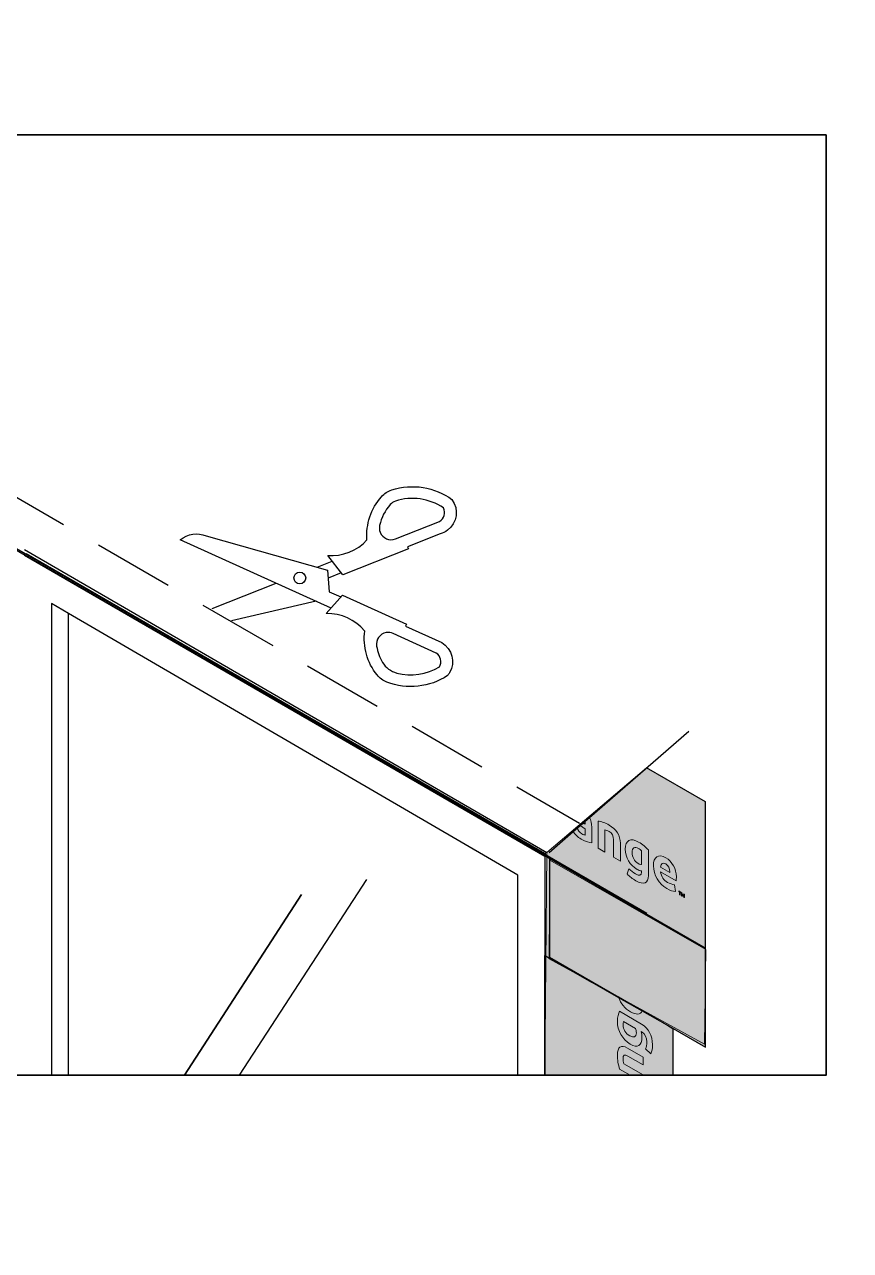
# Model space of a CAD drawing. Header units: inches. Extents: x -20.7 to 76.3, y -55.2 to 19.1.
# Drawn here: x 42.057 to 44.62, y -40.193 to -36.388 of the extents above; entities that cross this region are included whole.
import ezdxf

# ---------------------------------------------------------------- set-up
doc = ezdxf.new("R2010")
doc.units = ezdxf.units.IN
doc.header["$MEASUREMENT"] = 0
for name, pattern in [('AI-Linetype-76', [0.375113, 0.250075, -0.125038]), ('AI-Linetype-77', [0.375113, 0.250075, -0.125038]), ('AI-Linetype-78', [0.375113, 0.250075, -0.125038]), ('AI-Linetype-79', [0.375113, 0.250075, -0.125038]), ('AI-Linetype-9', [1.199738, 0.599869, -0.119974, 0.119974, -0.119974, 0.119974, -0.119974])]:
    doc.linetypes.add(name, pattern=pattern)
doc.layers.get('0').update_dxf_attribs({"lineweight": 0})
for name, color, linetype, lineweight in [('.ATI-HATCH', 7, 'Continuous', 0), ('G-ANNO-TTLB', 7, 'Continuous', 0), ('TYVEK', 7, 'Continuous', 0), ('wall scratch', 7, 'Continuous', 0)]:
    doc.layers.add(name, color=color, linetype=linetype, lineweight=lineweight)

# ---------------------------------------------------------------- blocks, each defined once
blk = doc.blocks.new('Block_400')
at = {"layer": 'TYVEK', "true_color": 0x18467f, "transparency": 33554687}
h = blk.add_hatch(color=156, dxfattribs=at)
h.dxf.hatch_style = 2
edge = h.paths.add_edge_path()
edge.add_spline(control_points=[(43.9001, -39.4062), (43.9003, -39.4069), (43.9006, -39.4075), (43.9007, -39.4079), (43.9069, -39.426), (43.9204, -39.4429), (43.9378, -39.4528), (43.9553, -39.4629), (43.9681, -39.4612), (43.9742, -39.4497), (43.9743, -39.4496), (43.9746, -39.4493), (43.9746, -39.4492), (43.9746, -39.4492), (43.9001, -39.4062), (43.9001, -39.4062)], knot_values=[0, 0, 0, 0, 1, 1, 1, 2, 2, 2, 3, 3, 3, 4, 4, 4, 5, 5, 5, 5], degree=3, periodic=0)
h = blk.add_hatch(color=156, dxfattribs=at)
h.dxf.hatch_style = 2
edge = h.paths.add_edge_path()
edge.add_spline(control_points=[(43.935, -39.5271), (43.9225, -39.5199), (43.9143, -39.5068), (43.9143, -39.4926), (43.9143, -39.4886), (43.9151, -39.4851), (43.916, -39.4825), (43.916, -39.4825), (43.9531, -39.5039), (43.9531, -39.5039), (43.9547, -39.5083), (43.9557, -39.5131), (43.9557, -39.5179), (43.9557, -39.5314), (43.9476, -39.5344), (43.935, -39.5271)], knot_values=[0, 0, 0, 0, 1, 1, 1, 2, 2, 2, 3, 3, 3, 4, 4, 4, 5, 5, 5, 5], degree=3, periodic=0)
edge = h.paths.add_edge_path()
edge.add_spline(control_points=[(43.9718, -39.4907), (43.9718, -39.4907), (43.9031, -39.4508), (43.9031, -39.4508), (43.9, -39.4571), (43.8968, -39.4686), (43.8968, -39.4825), (43.8968, -39.5107), (43.9122, -39.5385), (43.9369, -39.5528), (43.9599, -39.5663), (43.9732, -39.5578), (43.9732, -39.5319), (43.9732, -39.5265), (43.9722, -39.5204), (43.9704, -39.5137), (43.9704, -39.5137), (43.9739, -39.516), (43.9739, -39.516), (43.9833, -39.5213), (43.9882, -39.5324), (43.9882, -39.5457), (43.9882, -39.5544), (43.9869, -39.5619), (43.9843, -39.5678), (43.9843, -39.5678), (44.001, -39.5825), (44.001, -39.5825), (44.0043, -39.575), (44.0057, -39.5679), (44.0057, -39.5544), (44.0057, -39.5272), (43.9935, -39.5031), (43.9718, -39.4907)], knot_values=[0, 0, 0, 0, 1, 1, 1, 2, 2, 2, 3, 3, 3, 4, 4, 4, 5, 5, 5, 6, 6, 6, 7, 7, 7, 8, 8, 8, 9, 9, 9, 10, 10, 10, 11, 11, 11, 11], degree=3, periodic=0)
h = blk.add_hatch(color=156, dxfattribs=at)
h.dxf.hatch_style = 2
edge = h.paths.add_edge_path()
edge.add_spline(control_points=[(43.9297, -39.59), (43.9297, -39.59), (43.9767, -39.6171), (43.9767, -39.6171), (43.9767, -39.6171), (43.9767, -39.5929), (43.9767, -39.5929), (43.9767, -39.5929), (43.9282, -39.5649), (43.9282, -39.5649), (43.9079, -39.5532), (43.8968, -39.5615), (43.8968, -39.5871), (43.8968, -39.6007), (43.8996, -39.6172), (43.9036, -39.6304), (43.9036, -39.6304), (43.936, -39.6492), (43.936, -39.6492), (43.936, -39.6492), (43.9767, -39.6492), (43.9767, -39.6492), (43.9767, -39.6492), (43.9767, -39.6487), (43.9767, -39.6487), (43.9767, -39.6487), (43.9171, -39.6143), (43.9171, -39.6143), (43.9151, -39.6086), (43.9143, -39.6031), (43.9143, -39.5974), (43.9143, -39.5867), (43.9192, -39.5839), (43.9297, -39.59)], knot_values=[0, 0, 0, 0, 1, 1, 1, 2, 2, 2, 3, 3, 3, 4, 4, 4, 5, 5, 5, 6, 6, 6, 7, 7, 7, 8, 8, 8, 9, 9, 9, 10, 10, 10, 11, 11, 11, 11], degree=3, periodic=0)
at = {"layer": 'TYVEK'}
for points, knots in [([(43.9001, -39.4062), (43.9003, -39.4069), (43.9006, -39.4075), (43.9007, -39.4079), (43.9069, -39.426), (43.9204, -39.4429), (43.9378, -39.4528), (43.9553, -39.4629), (43.9681, -39.4612), (43.9742, -39.4497), (43.9743, -39.4496), (43.9746, -39.4493), (43.9746, -39.4492), (43.9746, -39.4492), (43.9001, -39.4062), (43.9001, -39.4062)], [0, 0, 0, 0, 1, 1, 1, 2, 2, 2, 3, 3, 3, 4, 4, 4, 5, 5, 5, 5]), ([(43.9718, -39.4907), (43.9718, -39.4907), (43.9031, -39.4508), (43.9031, -39.4508), (43.9, -39.4571), (43.8968, -39.4686), (43.8968, -39.4825), (43.8968, -39.5107), (43.9122, -39.5385), (43.9369, -39.5528), (43.9599, -39.5663), (43.9732, -39.5578), (43.9732, -39.5319), (43.9732, -39.5265), (43.9722, -39.5204), (43.9704, -39.5137), (43.9704, -39.5137), (43.9739, -39.516), (43.9739, -39.516), (43.9833, -39.5213), (43.9882, -39.5324), (43.9882, -39.5457), (43.9882, -39.5544), (43.9869, -39.5619), (43.9843, -39.5678), (43.9843, -39.5678), (44.001, -39.5825), (44.001, -39.5825), (44.0043, -39.575), (44.0057, -39.5679), (44.0057, -39.5544), (44.0057, -39.5272), (43.9935, -39.5031), (43.9718, -39.4907)], [0, 0, 0, 0, 1, 1, 1, 2, 2, 2, 3, 3, 3, 4, 4, 4, 5, 5, 5, 6, 6, 6, 7, 7, 7, 8, 8, 8, 9, 9, 9, 10, 10, 10, 11, 11, 11, 11]), ([(43.935, -39.5271), (43.9225, -39.5199), (43.9143, -39.5068), (43.9143, -39.4926), (43.9143, -39.4886), (43.9151, -39.4851), (43.916, -39.4825), (43.916, -39.4825), (43.9531, -39.5039), (43.9531, -39.5039), (43.9547, -39.5083), (43.9557, -39.5131), (43.9557, -39.5179), (43.9557, -39.5314), (43.9476, -39.5344), (43.935, -39.5271)], [0, 0, 0, 0, 1, 1, 1, 2, 2, 2, 3, 3, 3, 4, 4, 4, 5, 5, 5, 5]), ([(43.9297, -39.59), (43.9297, -39.59), (43.9767, -39.6171), (43.9767, -39.6171), (43.9767, -39.6171), (43.9767, -39.5929), (43.9767, -39.5929), (43.9767, -39.5929), (43.9282, -39.5649), (43.9282, -39.5649), (43.9079, -39.5532), (43.8968, -39.5615), (43.8968, -39.5871), (43.8968, -39.6007), (43.8996, -39.6172), (43.9036, -39.6304), (43.9036, -39.6304), (43.936, -39.6492), (43.936, -39.6492), (43.936, -39.6492), (43.9767, -39.6492), (43.9767, -39.6492), (43.9767, -39.6492), (43.9767, -39.6487), (43.9767, -39.6487), (43.9767, -39.6487), (43.9171, -39.6143), (43.9171, -39.6143), (43.9151, -39.6086), (43.9143, -39.6031), (43.9143, -39.5974), (43.9143, -39.5867), (43.9192, -39.5839), (43.9297, -39.59)], [0, 0, 0, 0, 1, 1, 1, 2, 2, 2, 3, 3, 3, 4, 4, 4, 5, 5, 5, 6, 6, 6, 7, 7, 7, 8, 8, 8, 9, 9, 9, 10, 10, 10, 11, 11, 11, 11])]:
    blk.add_open_spline(points, degree=3, knots=knots, dxfattribs=at)
blk = doc.blocks.new('Block_399')
at = {"layer": 'TYVEK'}
blk.add_blockref('Block_400', (0, 0), dxfattribs=at)
blk = doc.blocks.new('Block_398')
at = {"layer": 'TYVEK'}
blk.add_blockref('Block_399', (0, 0), dxfattribs=at)
blk = doc.blocks.new('Block_401')
at = {"layer": 'TYVEK', "color": 3, "lineweight": 25, "true_color": 0x00ff00}
for points in [[(43.8036, -38.8956)], [(43.6723, -38.9677)]]:
    blk.add_lwpolyline(points, dxfattribs=at)
blk = doc.blocks.new('Block_408')
at = {"layer": 'TYVEK', "true_color": 0x18467f, "transparency": 33554687}
h = blk.add_hatch(color=156, dxfattribs=at)
h.dxf.hatch_style = 2
h.paths.add_polyline_path([(44.0897, -39.0807), (44.0873, -39.0793), (44.0873, -39.0774), (44.094, -39.0813), (44.094, -39.0832), (44.0916, -39.0818), (44.0916, -39.0905), (44.0897, -39.0894)])
h = blk.add_hatch(color=156, dxfattribs=at)
h.dxf.hatch_style = 2
edge = h.paths.add_edge_path()
edge.add_spline(control_points=[(44.105, -39.0877), (44.105, -39.0877), (44.105, -39.0982), (44.105, -39.0982), (44.105, -39.0982), (44.1033, -39.0972), (44.1033, -39.0972), (44.1033, -39.0972), (44.1033, -39.0922), (44.1033, -39.0922), (44.1033, -39.0915), (44.1033, -39.0909), (44.1034, -39.0903), (44.1027, -39.0916), (44.1019, -39.0928), (44.1009, -39.094), (44.1009, -39.094), (44.0994, -39.0932), (44.0994, -39.0932), (44.0984, -39.0908), (44.0976, -39.0886), (44.0969, -39.0866), (44.097, -39.0872), (44.097, -39.0879), (44.097, -39.0886), (44.097, -39.0886), (44.097, -39.0936), (44.097, -39.0936), (44.097, -39.0936), (44.0953, -39.0926), (44.0953, -39.0926), (44.0953, -39.0926), (44.0953, -39.0821), (44.0953, -39.0821), (44.0953, -39.0821), (44.0972, -39.0832), (44.0972, -39.0832), (44.0981, -39.086), (44.0989, -39.0885), (44.1002, -39.0914), (44.1014, -39.0899), (44.1023, -39.0884), (44.1031, -39.0866), (44.1031, -39.0866), (44.105, -39.0877), (44.105, -39.0877)], knot_values=[0, 0, 0, 0, 1, 1, 1, 2, 2, 2, 3, 3, 3, 4, 4, 4, 5, 5, 5, 6, 6, 6, 7, 7, 7, 8, 8, 8, 9, 9, 9, 10, 10, 10, 11, 11, 11, 12, 12, 12, 13, 13, 13, 14, 14, 14, 15, 15, 15, 15], degree=3, periodic=0)
at = {"layer": 'TYVEK'}
blk.add_lwpolyline([(44.0897, -39.0807), (44.0873, -39.0793), (44.0873, -39.0774), (44.094, -39.0813), (44.094, -39.0832), (44.0916, -39.0818), (44.0916, -39.0905), (44.0897, -39.0894)], close=True, dxfattribs=at)
blk.add_open_spline([(44.105, -39.0877), (44.105, -39.0877), (44.105, -39.0982), (44.105, -39.0982), (44.105, -39.0982), (44.1033, -39.0972), (44.1033, -39.0972), (44.1033, -39.0972), (44.1033, -39.0922), (44.1033, -39.0922), (44.1033, -39.0915), (44.1033, -39.0909), (44.1034, -39.0903), (44.1027, -39.0916), (44.1019, -39.0928), (44.1009, -39.094), (44.1009, -39.094), (44.0994, -39.0932), (44.0994, -39.0932), (44.0984, -39.0908), (44.0976, -39.0886), (44.0969, -39.0866), (44.097, -39.0872), (44.097, -39.0879), (44.097, -39.0886), (44.097, -39.0886), (44.097, -39.0936), (44.097, -39.0936), (44.097, -39.0936), (44.0953, -39.0926), (44.0953, -39.0926), (44.0953, -39.0926), (44.0953, -39.0821), (44.0953, -39.0821), (44.0953, -39.0821), (44.0972, -39.0832), (44.0972, -39.0832), (44.0981, -39.086), (44.0989, -39.0885), (44.1002, -39.0914), (44.1014, -39.0899), (44.1023, -39.0884), (44.1031, -39.0866), (44.1031, -39.0866), (44.105, -39.0877), (44.105, -39.0877)], degree=3, knots=[0, 0, 0, 0, 1, 1, 1, 2, 2, 2, 3, 3, 3, 4, 4, 4, 5, 5, 5, 6, 6, 6, 7, 7, 7, 8, 8, 8, 9, 9, 9, 10, 10, 10, 11, 11, 11, 12, 12, 12, 13, 13, 13, 14, 14, 14, 15, 15, 15, 15], dxfattribs=at)
blk = doc.blocks.new('Block_409')
at = {"layer": 'TYVEK', "true_color": 0x18467f, "transparency": 33554687}
h = blk.add_hatch(color=156, dxfattribs=at)
h.dxf.hatch_style = 2
edge = h.paths.add_edge_path()
edge.add_spline(control_points=[(43.8101, -38.849), (43.8101, -38.849), (43.7965, -38.861), (43.7965, -38.861), (43.7967, -38.8625), (43.7969, -38.864), (43.7969, -38.8656), (43.7969, -38.8656), (43.7969, -38.8699), (43.7969, -38.8699), (43.7951, -38.8688), (43.7932, -38.8671), (43.7912, -38.8656), (43.7912, -38.8656), (43.7801, -38.8751), (43.7801, -38.8751), (43.7819, -38.8753), (43.7839, -38.8761), (43.786, -38.8775), (43.7897, -38.8796), (43.7933, -38.8821), (43.7969, -38.885), (43.7969, -38.885), (43.7969, -38.9038), (43.7969, -38.9038), (43.7946, -38.9039), (43.7908, -38.9028), (43.7862, -38.9), (43.7782, -38.8954), (43.7735, -38.889), (43.7735, -38.8815), (43.7735, -38.8815), (43.7735, -38.881), (43.7735, -38.881), (43.7735, -38.881), (43.7594, -38.8931), (43.7594, -38.8931), (43.7646, -38.9017), (43.7729, -38.9099), (43.784, -38.9162), (43.7994, -38.925), (43.8111, -38.9278), (43.8174, -38.9278), (43.8174, -38.9278), (43.8174, -38.879), (43.8174, -38.879), (43.8174, -38.8681), (43.815, -38.8581), (43.8101, -38.849)], knot_values=[0, 0, 0, 0, 1, 1, 1, 2, 2, 2, 3, 3, 3, 4, 4, 4, 5, 5, 5, 6, 6, 6, 7, 7, 7, 8, 8, 8, 9, 9, 9, 10, 10, 10, 11, 11, 11, 12, 12, 12, 13, 13, 13, 14, 14, 14, 15, 15, 15, 16, 16, 16, 16], degree=3, periodic=0)
h = blk.add_hatch(color=156, dxfattribs=at)
h.dxf.hatch_style = 2
edge = h.paths.add_edge_path()
edge.add_spline(control_points=[(43.8711, -38.8728), (43.8594, -38.866), (43.8461, -38.8613), (43.8367, -38.8606), (43.8367, -38.8606), (43.8367, -38.9444), (43.8367, -38.9444), (43.8367, -38.9444), (43.8575, -38.9565), (43.8575, -38.9565), (43.8575, -38.9565), (43.8575, -38.8881), (43.8575, -38.8881), (43.8615, -38.8882), (43.8661, -38.8897), (43.871, -38.8926), (43.8803, -38.8981), (43.8851, -38.9065), (43.8851, -38.9186), (43.8851, -38.9186), (43.8851, -38.9725), (43.8851, -38.9725), (43.8851, -38.9725), (43.9061, -38.9846), (43.9061, -38.9846), (43.9061, -38.9846), (43.9061, -38.9289), (43.9061, -38.9289), (43.9061, -38.9057), (43.8935, -38.8857), (43.8711, -38.8728)], knot_values=[0, 0, 0, 0, 1, 1, 1, 2, 2, 2, 3, 3, 3, 4, 4, 4, 5, 5, 5, 6, 6, 6, 7, 7, 7, 8, 8, 8, 9, 9, 9, 10, 10, 10, 10], degree=3, periodic=0)
h = blk.add_hatch(color=156, dxfattribs=at)
h.dxf.hatch_style = 2
edge = h.paths.add_edge_path()
edge.add_spline(control_points=[(43.9719, -38.9956), (43.9689, -38.9953), (43.9654, -38.9946), (43.9611, -38.9922), (43.9492, -38.9854), (43.9428, -38.9725), (43.9428, -38.9579), (43.9428, -38.9435), (43.95, -38.9382), (43.9625, -38.9454), (43.9657, -38.9474), (43.969, -38.9503), (43.9719, -38.9528), (43.9719, -38.9528), (43.9719, -38.9956), (43.9719, -38.9956)], knot_values=[0, 0, 0, 0, 1, 1, 1, 2, 2, 2, 3, 3, 3, 4, 4, 4, 5, 5, 5, 5], degree=3, periodic=0)
edge = h.paths.add_edge_path()
edge.add_spline(control_points=[(43.9625, -38.9256), (43.9379, -38.9114), (43.9211, -38.9193), (43.9211, -38.9476), (43.9211, -38.974), (43.9351, -38.9972), (43.9578, -39.0103), (43.9625, -39.0131), (43.9674, -39.0147), (43.9719, -39.0154), (43.9719, -39.0154), (43.9719, -39.0194), (43.9719, -39.0194), (43.9719, -39.0301), (43.9647, -39.0315), (43.9531, -39.0247), (43.9456, -39.0204), (43.9385, -39.015), (43.9321, -39.0083), (43.9321, -39.0083), (43.9276, -39.0247), (43.9276, -39.0247), (43.9357, -39.0335), (43.9428, -39.0389), (43.9543, -39.0456), (43.9782, -39.0593), (43.9931, -39.0538), (43.9931, -39.029), (43.9931, -39.029), (43.9931, -38.9501), (43.9931, -38.9501), (43.986, -38.9426), (43.9746, -38.9324), (43.9625, -38.9256)], knot_values=[0, 0, 0, 0, 1, 1, 1, 2, 2, 2, 3, 3, 3, 4, 4, 4, 5, 5, 5, 6, 6, 6, 7, 7, 7, 8, 8, 8, 9, 9, 9, 10, 10, 10, 11, 11, 11, 11], degree=3, periodic=0)
h = blk.add_hatch(color=156, dxfattribs=at)
h.dxf.hatch_style = 2
edge = h.paths.add_edge_path()
edge.add_spline(control_points=[(44.0596, -39.02), (44.0596, -39.02), (44.0306, -39.0033), (44.0306, -39.0033), (44.0319, -38.9922), (44.0378, -38.9883), (44.0468, -38.9933), (44.0551, -38.9982), (44.0596, -39.0082), (44.0596, -39.0179), (44.0596, -39.0179), (44.0596, -39.02), (44.0596, -39.02)], knot_values=[0, 0, 0, 0, 1, 1, 1, 2, 2, 2, 3, 3, 3, 4, 4, 4, 4], degree=3, periodic=0)
edge = h.paths.add_edge_path()
edge.add_spline(control_points=[(44.0799, -39.0331), (44.0799, -39.0094), (44.0667, -38.9857), (44.0468, -38.9743), (44.0242, -38.9612), (44.0087, -38.9711), (44.0087, -38.999), (44.0087, -39.0281), (44.0256, -39.0557), (44.0503, -39.0699), (44.0601, -39.0757), (44.0701, -39.0789), (44.0769, -39.0792), (44.0769, -39.0792), (44.0736, -39.0581), (44.0736, -39.0581), (44.0671, -39.0572), (44.0599, -39.0551), (44.0524, -39.0508), (44.0401, -39.0437), (44.0329, -39.0333), (44.031, -39.0181), (44.031, -39.0181), (44.0793, -39.046), (44.0793, -39.046), (44.0794, -39.0426), (44.0799, -39.0383), (44.0799, -39.0331)], knot_values=[0, 0, 0, 0, 1, 1, 1, 2, 2, 2, 3, 3, 3, 4, 4, 4, 5, 5, 5, 6, 6, 6, 7, 7, 7, 8, 8, 8, 9, 9, 9, 9], degree=3, periodic=0)
at = {"layer": 'TYVEK'}
for points, knots in [([(43.8101, -38.849), (43.8101, -38.849), (43.7965, -38.861), (43.7965, -38.861), (43.7967, -38.8625), (43.7969, -38.864), (43.7969, -38.8656), (43.7969, -38.8656), (43.7969, -38.8699), (43.7969, -38.8699), (43.7951, -38.8688), (43.7932, -38.8671), (43.7912, -38.8656), (43.7912, -38.8656), (43.7801, -38.8751), (43.7801, -38.8751), (43.7819, -38.8753), (43.7839, -38.8761), (43.786, -38.8775), (43.7897, -38.8796), (43.7933, -38.8821), (43.7969, -38.885), (43.7969, -38.885), (43.7969, -38.9038), (43.7969, -38.9038), (43.7946, -38.9039), (43.7908, -38.9028), (43.7862, -38.9), (43.7782, -38.8954), (43.7735, -38.889), (43.7735, -38.8815), (43.7735, -38.8815), (43.7735, -38.881), (43.7735, -38.881), (43.7735, -38.881), (43.7594, -38.8931), (43.7594, -38.8931), (43.7646, -38.9017), (43.7729, -38.9099), (43.784, -38.9162), (43.7994, -38.925), (43.8111, -38.9278), (43.8174, -38.9278), (43.8174, -38.9278), (43.8174, -38.879), (43.8174, -38.879), (43.8174, -38.8681), (43.815, -38.8581), (43.8101, -38.849)], [0, 0, 0, 0, 1, 1, 1, 2, 2, 2, 3, 3, 3, 4, 4, 4, 5, 5, 5, 6, 6, 6, 7, 7, 7, 8, 8, 8, 9, 9, 9, 10, 10, 10, 11, 11, 11, 12, 12, 12, 13, 13, 13, 14, 14, 14, 15, 15, 15, 16, 16, 16, 16]), ([(43.8711, -38.8728), (43.8594, -38.866), (43.8461, -38.8613), (43.8367, -38.8606), (43.8367, -38.8606), (43.8367, -38.9444), (43.8367, -38.9444), (43.8367, -38.9444), (43.8575, -38.9565), (43.8575, -38.9565), (43.8575, -38.9565), (43.8575, -38.8881), (43.8575, -38.8881), (43.8615, -38.8882), (43.8661, -38.8897), (43.871, -38.8926), (43.8803, -38.8981), (43.8851, -38.9065), (43.8851, -38.9186), (43.8851, -38.9186), (43.8851, -38.9725), (43.8851, -38.9725), (43.8851, -38.9725), (43.9061, -38.9846), (43.9061, -38.9846), (43.9061, -38.9846), (43.9061, -38.9289), (43.9061, -38.9289), (43.9061, -38.9057), (43.8935, -38.8857), (43.8711, -38.8728)], [0, 0, 0, 0, 1, 1, 1, 2, 2, 2, 3, 3, 3, 4, 4, 4, 5, 5, 5, 6, 6, 6, 7, 7, 7, 8, 8, 8, 9, 9, 9, 10, 10, 10, 10]), ([(43.9625, -38.9256), (43.9379, -38.9114), (43.9211, -38.9193), (43.9211, -38.9476), (43.9211, -38.974), (43.9351, -38.9972), (43.9578, -39.0103), (43.9625, -39.0131), (43.9674, -39.0147), (43.9719, -39.0154), (43.9719, -39.0154), (43.9719, -39.0194), (43.9719, -39.0194), (43.9719, -39.0301), (43.9647, -39.0315), (43.9531, -39.0247), (43.9456, -39.0204), (43.9385, -39.015), (43.9321, -39.0083), (43.9321, -39.0083), (43.9276, -39.0247), (43.9276, -39.0247), (43.9357, -39.0335), (43.9428, -39.0389), (43.9543, -39.0456), (43.9782, -39.0593), (43.9931, -39.0538), (43.9931, -39.029), (43.9931, -39.029), (43.9931, -38.9501), (43.9931, -38.9501), (43.986, -38.9426), (43.9746, -38.9324), (43.9625, -38.9256)], [0, 0, 0, 0, 1, 1, 1, 2, 2, 2, 3, 3, 3, 4, 4, 4, 5, 5, 5, 6, 6, 6, 7, 7, 7, 8, 8, 8, 9, 9, 9, 10, 10, 10, 11, 11, 11, 11]), ([(43.9719, -38.9956), (43.9689, -38.9953), (43.9654, -38.9946), (43.9611, -38.9922), (43.9492, -38.9854), (43.9428, -38.9725), (43.9428, -38.9579), (43.9428, -38.9435), (43.95, -38.9382), (43.9625, -38.9454), (43.9657, -38.9474), (43.969, -38.9503), (43.9719, -38.9528), (43.9719, -38.9528), (43.9719, -38.9956), (43.9719, -38.9956)], [0, 0, 0, 0, 1, 1, 1, 2, 2, 2, 3, 3, 3, 4, 4, 4, 5, 5, 5, 5]), ([(44.0799, -39.0331), (44.0799, -39.0094), (44.0667, -38.9857), (44.0468, -38.9743), (44.0242, -38.9612), (44.0087, -38.9711), (44.0087, -38.999), (44.0087, -39.0281), (44.0256, -39.0557), (44.0503, -39.0699), (44.0601, -39.0757), (44.0701, -39.0789), (44.0769, -39.0792), (44.0769, -39.0792), (44.0736, -39.0581), (44.0736, -39.0581), (44.0671, -39.0572), (44.0599, -39.0551), (44.0524, -39.0508), (44.0401, -39.0437), (44.0329, -39.0333), (44.031, -39.0181), (44.031, -39.0181), (44.0793, -39.046), (44.0793, -39.046), (44.0794, -39.0426), (44.0799, -39.0383), (44.0799, -39.0331)], [0, 0, 0, 0, 1, 1, 1, 2, 2, 2, 3, 3, 3, 4, 4, 4, 5, 5, 5, 6, 6, 6, 7, 7, 7, 8, 8, 8, 9, 9, 9, 9]), ([(44.0596, -39.02), (44.0596, -39.02), (44.0306, -39.0033), (44.0306, -39.0033), (44.0319, -38.9922), (44.0378, -38.9883), (44.0468, -38.9933), (44.0551, -38.9982), (44.0596, -39.0082), (44.0596, -39.0179), (44.0596, -39.0179), (44.0596, -39.02), (44.0596, -39.02)], [0, 0, 0, 0, 1, 1, 1, 2, 2, 2, 3, 3, 3, 4, 4, 4, 4])]:
    blk.add_open_spline(points, degree=3, knots=knots, dxfattribs=at)
blk = doc.blocks.new('Block_407')
at = {"layer": 'TYVEK'}
for name in ['Block_409', 'Block_408']:
    blk.add_blockref(name, (0, 0), dxfattribs=at)
blk = doc.blocks.new('Block_406')
at = {"layer": 'TYVEK'}
blk.add_blockref('Block_407', (0, 0), dxfattribs=at)
blk = doc.blocks.new('Block_410')
at = {"layer": 'TYVEK', "color": 252, "linetype": 'AI-Linetype-79', "lineweight": 25, "true_color": 0x848484}
blk.add_line((41.9612, -37.8146), (43.779, -38.8668), dxfattribs=at)
at = {"layer": 'TYVEK', "color": 252, "linetype": 'AI-Linetype-78', "lineweight": 25, "true_color": 0x848484}
blk.add_lwpolyline([(41.9904, -37.82)], dxfattribs=at)
at = {"layer": 'TYVEK', "color": 252, "linetype": 'AI-Linetype-77', "lineweight": 25, "true_color": 0x848484}
blk.add_lwpolyline([(43.7474, -38.8462)], dxfattribs=at)

msp = doc.modelspace()

# ---------------------------------------------------------------- hatches: boundary and pattern name
at = {"layer": '.ATI-HATCH', "true_color": 0x848484, "transparency": 33554559}
msp.add_hatch(color=252, dxfattribs=at).paths.add_polyline_path([(44.0694, -39.6492), (44.0694, -39.504), (44.1699, -39.562), (44.1699, -38.8001), (43.9876, -38.6948), (43.6779, -38.9575), (43.6714, -39.6492)])
at = {"layer": 'G-ANNO-TTLB', "true_color": 0xff00ff, "transparency": 33554687}
h = msp.add_hatch(color=6, dxfattribs=at)
edge = h.paths.add_edge_path()
edge.add_spline(control_points=[(71.8573, -54.9456), (71.8573, -54.9456), (31.1572, -54.9456), (31.1572, -54.9456), (31.1572, -54.9456), (31.1572, -20.8103), (31.1572, -20.8103), (31.1572, -20.8103), (71.8573, -20.8103), (71.8573, -20.8103), (71.8573, -20.8103), (71.8573, -54.9456), (71.8573, -54.9456)], knot_values=[0, 0, 0, 0, 1, 1, 1, 2, 2, 2, 3, 3, 3, 4, 4, 4, 4], degree=3, periodic=0)
edge = h.paths.add_edge_path()
edge.add_spline(control_points=[(31.2823, -20.9353), (31.2823, -20.9353), (31.2823, -54.8205), (31.2823, -54.8205), (31.2823, -54.8205), (71.7322, -54.8205), (71.7322, -54.8205), (71.7322, -54.8205), (71.7322, -20.9353), (71.7322, -20.9353), (71.7322, -20.9353), (31.2823, -20.9353), (31.2823, -20.9353)], knot_values=[0, 0, 0, 0, 1, 1, 1, 2, 2, 2, 3, 3, 3, 4, 4, 4, 4], degree=3, periodic=0)
edge.add_line((31.2823, -20.9353), (31.2823, -20.9353))
at = {"layer": 'TYVEK', "true_color": 0x000000, "transparency": 33554687}
h = msp.add_hatch(dxfattribs=at)
h.set_pattern_fill('_U', color=18, scale=10, angle=45, style=2, pattern_type=0)
h.set_pattern_definition([(45, (0, 0), (-7.071, 7.071), [])])
h.paths.add_polyline_path([(44.1711, -39.2594), (44.1668, -39.5533), (43.6855, -39.2878), (43.687, -38.9816)])

# ---------------------------------------------------------------- linework, layer by layer
at = {"layer": '.ATI-HATCH'}
msp.add_lwpolyline([(44.0694, -39.6492), (44.0694, -39.504), (44.1699, -39.562), (44.1699, -38.8001), (43.9876, -38.6948), (43.6779, -38.9575), (43.6714, -39.6492)], close=True, dxfattribs=at)
at = {"color": 18, "lineweight": 25, "true_color": 0x000000}
for p, q in [((42.9645, -38.0725), (43.0117, -38.0538)), ((43.0399, -38.0897), (42.9988, -38.1059)), ((42.6393, -38.2006), (42.8382, -38.1222)), ((42.9618, -38.1781), (42.6993, -38.2384))]:
    msp.add_line(p, q, dxfattribs=at)
msp.add_circle((42.9111, -38.1058), 0.0182, dxfattribs=at)
for points, knots in [([(42.9976, -38.0359), (42.9976, -38.0359), (43.0446, -38.0957), (43.0446, -38.0957), (43.0446, -38.0957), (43.248, -38.0156), (43.248, -38.0156), (43.248, -38.0156), (43.2453, -38.0088), (43.2453, -38.0088), (43.2453, -38.0088), (43.347, -37.9687), (43.347, -37.9687), (43.355, -37.9665), (43.3626, -37.9628), (43.3693, -37.9578), (43.3995, -37.9354), (43.4058, -37.8927), (43.3834, -37.8625), (43.3296, -37.823), (43.26, -37.8118), (43.1965, -37.8325), (43.1842, -37.8366), (43.1731, -37.8438), (43.1645, -37.8536), (43.132, -37.8904), (43.1158, -37.9389), (43.1196, -37.9878), (43.0884, -38.0216), (43.0435, -38.0393), (42.9976, -38.0359)], [0, 0, 0, 0, 1, 1, 1, 2, 2, 2, 3, 3, 3, 4, 4, 4, 5, 5, 5, 6, 6, 6, 7, 7, 7, 8, 8, 8, 9, 9, 9, 10, 10, 10, 10]), ([(43.3447, -37.9305), (43.3447, -37.9305), (43.2078, -37.9844), (43.2078, -37.9844), (43.189, -37.9918), (43.1679, -37.9826), (43.1605, -37.9639), (43.1579, -37.9572), (43.1573, -37.9498), (43.1588, -37.9428), (43.1641, -37.9186), (43.1754, -37.8962), (43.1918, -37.8777), (43.1961, -37.8728), (43.2016, -37.8692), (43.2078, -37.8672), (43.258, -37.8508), (43.313, -37.8586), (43.3567, -37.8882), (43.3647, -37.9033), (43.3594, -37.9219), (43.3447, -37.9305)], [0, 0, 0, 0, 1, 1, 1, 2, 2, 2, 3, 3, 3, 4, 4, 4, 5, 5, 5, 6, 6, 6, 7, 7, 7, 7]), ([(43.0081, -38.1991), (43.0081, -38.1991), (42.5402, -37.9873), (42.5402, -37.9873), (42.5625, -37.968), (42.5938, -37.9634), (42.6207, -37.9754), (42.6207, -37.9754), (42.6207, -37.9754), (42.6207, -37.9754), (42.6207, -37.9754), (42.9969, -38.0816), (42.9969, -38.0816), (42.9969, -38.0816), (43.0022, -38.1484), (43.0022, -38.1484), (43.0022, -38.1484), (43.0381, -38.1647), (43.0381, -38.1647)], [0, 0, 0, 0, 1, 1, 1, 2, 2, 2, 3, 3, 3, 4, 4, 4, 5, 5, 5, 6, 6, 6, 6]), ([(43.1126, -38.2704), (43.1063, -38.3191), (43.1201, -38.3683), (43.1507, -38.4067), (43.1588, -38.4169), (43.1695, -38.4247), (43.1817, -38.4293), (43.244, -38.4531), (43.3141, -38.4455), (43.3698, -38.4087), (43.3721, -38.4059), (43.3742, -38.4029), (43.376, -38.3998), (43.395, -38.3673), (43.384, -38.3256), (43.3516, -38.3066), (43.3516, -38.3066), (43.2391, -38.2557), (43.2391, -38.2557), (43.2391, -38.2557), (43.2422, -38.2491), (43.2422, -38.2491), (43.2422, -38.2491), (43.0431, -38.159), (43.0431, -38.159), (43.0431, -38.159), (42.9931, -38.2163), (42.9931, -38.2163), (43.0391, -38.2152), (43.0831, -38.2351), (43.1126, -38.2704)], [0, 0, 0, 0, 1, 1, 1, 2, 2, 2, 3, 3, 3, 4, 4, 4, 5, 5, 5, 6, 6, 6, 7, 7, 7, 8, 8, 8, 9, 9, 9, 10, 10, 10, 10]), ([(43.2004, -38.2782), (43.2004, -38.2782), (43.3345, -38.3389), (43.3345, -38.3389), (43.3487, -38.3482), (43.3531, -38.3671), (43.3444, -38.3817), (43.3047, -38.4058), (43.2568, -38.4128), (43.2118, -38.4008), (43.1934, -38.3959), (43.1776, -38.384), (43.1679, -38.3677), (43.1587, -38.3522), (43.1524, -38.3351), (43.1495, -38.3174), (43.1462, -38.2975), (43.1596, -38.2787), (43.1794, -38.2754), (43.1865, -38.2742), (43.1939, -38.2752), (43.2004, -38.2782)], [0, 0, 0, 0, 1, 1, 1, 2, 2, 2, 3, 3, 3, 4, 4, 4, 5, 5, 5, 6, 6, 6, 7, 7, 7, 7])]:
    msp.add_open_spline(points, degree=3, knots=knots, dxfattribs=at)
at = {"layer": 'G-ANNO-TTLB'}
for points in [[(71.8573, -54.9456), (71.8573, -54.9456), (31.1572, -54.9456), (31.1572, -54.9456), (31.1572, -54.9456), (31.1572, -20.8103), (31.1572, -20.8103), (31.1572, -20.8103), (71.8573, -20.8103), (71.8573, -20.8103), (71.8573, -20.8103), (71.8573, -54.9456), (71.8573, -54.9456)], [(31.2823, -20.9353), (31.2823, -20.9353), (31.2823, -54.8205), (31.2823, -54.8205), (31.2823, -54.8205), (71.7322, -54.8205), (71.7322, -54.8205), (71.7322, -54.8205), (71.7322, -20.9353), (71.7322, -20.9353), (71.7322, -20.9353), (31.2823, -20.9353), (31.2823, -20.9353)]]:
    msp.add_open_spline(points, degree=3, knots=[0, 0, 0, 0, 1, 1, 1, 2, 2, 2, 3, 3, 3, 4, 4, 4, 4], dxfattribs=at)
at = {"layer": 'TYVEK', "color": 1, "lineweight": 25, "true_color": 0xff0000}
for p, q in [((44.1699, -39.2566), (41.5591, -37.7476)), ((44.1699, -38.8002), (43.9876, -38.6948)), ((44.1699, -39.2499), (44.1699, -38.8001))]:
    msp.add_line(p, q, dxfattribs=at)
at = {"layer": 'TYVEK', "color": 2, "lineweight": 25, "true_color": 0xffff00}
msp.add_line((41.7599, -37.8576), (43.9883, -39.1468), dxfattribs=at)
at = {"layer": 'TYVEK', "color": 18, "lineweight": 25, "true_color": 0x000000}
for p, q in [((42.0567, -38.0172), (43.6779, -38.9575)), ((42.0615, -38.0293), (43.6702, -38.9599)), ((42.0615, -38.0303), (43.6702, -38.9609))]:
    msp.add_line(p, q, dxfattribs=at)
at = {"layer": 'TYVEK', "color": 3, "lineweight": 25, "true_color": 0x00ff00}
for p, q in [((42.0567, -38.0349), (43.6713, -38.9689)), ((42.1932, -39.6492), (42.1932, -38.216))]:
    msp.add_line(p, q, dxfattribs=at)
at = {"layer": 'TYVEK', "color": 18, "linetype": 'AI-Linetype-76', "lineweight": 25, "true_color": 0x000000}
msp.add_line((43.6702, -38.9599), (43.6743, -38.9599), dxfattribs=at)
at = {"layer": 'TYVEK', "color": 251, "lineweight": 25, "true_color": 0x5b5b5b}
msp.add_line((43.1178, -39.0415), (42.7231, -39.6492), dxfattribs=at)
at = {"layer": 'TYVEK', "color": 252, "lineweight": 35, "true_color": 0x848484}
msp.add_line((42.9165, -39.0881), (42.5532, -39.6492), dxfattribs=at)
at = {"layer": 'TYVEK', "color": 18, "lineweight": 35, "true_color": 0x000000}
msp.add_lwpolyline([(44.5449, -36.7303), (44.5449, -39.6492), (40.9174, -39.6492), (40.9174, -36.7303)], close=True, dxfattribs=at)
at = {"layer": 'TYVEK', "color": 18, "lineweight": 25, "true_color": 0x000000}
for points in [[(42.0763, -38.0241)], [(43.6855, -38.9575), (43.7595, -38.893), (43.7735, -38.881), (43.7802, -38.8751), (43.7913, -38.8656), (43.7965, -38.8609), (43.8101, -38.849), (44.1184, -38.5811)]]:
    msp.add_lwpolyline(points, dxfattribs=at)
at = {"layer": 'TYVEK', "color": 3, "lineweight": 25, "true_color": 0x00ff00}
for points in [[(43.5874, -39.6492), (43.5874, -39.0288), (42.1932, -38.216), (42.1407, -38.1853), (42.1407, -39.6492)], [(43.8036, -38.8956)], [(43.6724, -39.6492), (43.6724, -39.2781), (43.6724, -38.969), (43.6724, -38.9678)], [(43.9132, -38.9689)]]:
    msp.add_lwpolyline(points, dxfattribs=at)
at = {"layer": 'TYVEK', "color": 33, "lineweight": 25, "true_color": 0xcc9966}
msp.add_lwpolyline([(42.3791, -38.2388)], dxfattribs=at)
at = {"layer": 'TYVEK'}
msp.add_lwpolyline([(44.1711, -39.2594), (44.1668, -39.5533), (43.6855, -39.2878), (43.687, -38.9816)], close=True, dxfattribs=at)
at = {"layer": 'TYVEK', "color": 1, "lineweight": 25, "true_color": 0xff0000}
for points in [[(44.1699, -39.2549), (43.6862, -38.9756), (43.6862, -39.2826), (44.1699, -39.562)], [(44.0694, -39.504), (44.0694, -39.6492), (43.6714, -39.6492), (43.6713, -39.2774), (43.6724, -39.2781), (43.6856, -39.2856), (43.8168, -39.3603), (43.8179, -39.3608), (43.9007, -39.4079), (43.9742, -39.4497), (44.0522, -39.4942)]]:
    msp.add_lwpolyline(points, close=True, dxfattribs=at)
at = {"layer": 'wall scratch', "color": 252, "linetype": 'AI-Linetype-9', "lineweight": 25, "true_color": 0x848484}
msp.add_lwpolyline([(43.5367, -38.9777)], dxfattribs=at)

# ---------------------------------------------------------------- block references
at = {"layer": 'TYVEK'}
for name in ['Block_410', 'Block_406', 'Block_401', 'Block_398']:
    msp.add_blockref(name, (0, 0), dxfattribs=at)

doc.saveas('drawing.dxf')
